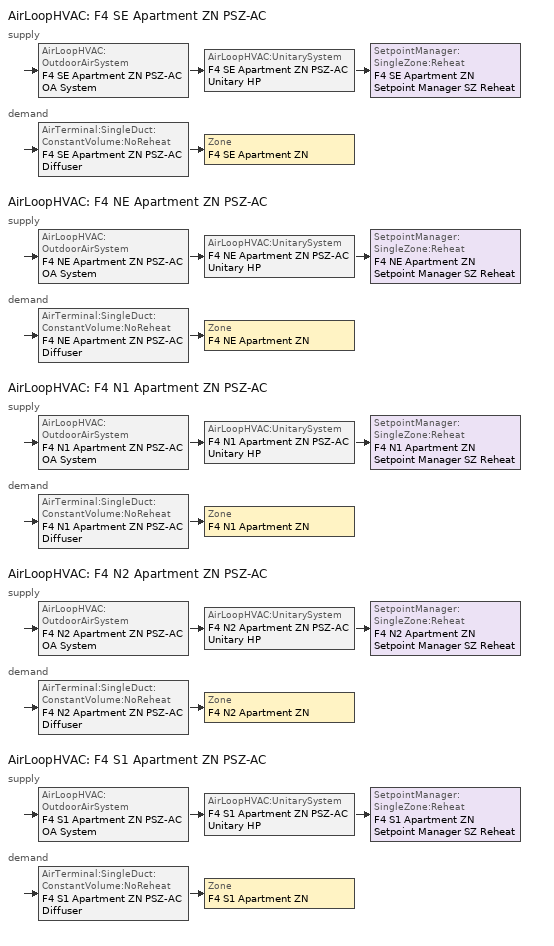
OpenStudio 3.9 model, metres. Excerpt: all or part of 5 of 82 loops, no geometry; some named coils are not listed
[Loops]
AirLoopHVAC 'F4 SE Apartment ZN PSZ-AC'
 supply: AirLoopHVAC:OutdoorAirSystem 'F4 SE Apartment ZN PSZ-AC OA System' > AirLoopHVAC:UnitarySystem 'F4 SE Apartment ZN PSZ-AC Unitary HP' > SetpointManager:SingleZone:Reheat 'F4 SE Apartment ZN Setpoint Manager SZ Reheat'
 demand: AirTerminal:SingleDuct:ConstantVolume:NoReheat 'F4 SE Apartment ZN PSZ-AC Diffuser' > Zone 'F4 SE Apartment ZN'
AirLoopHVAC 'F4 NE Apartment ZN PSZ-AC'
 supply: AirLoopHVAC:OutdoorAirSystem 'F4 NE Apartment ZN PSZ-AC OA System' > AirLoopHVAC:UnitarySystem 'F4 NE Apartment ZN PSZ-AC Unitary HP' > SetpointManager:SingleZone:Reheat 'F4 NE Apartment ZN Setpoint Manager SZ Reheat'
 demand: AirTerminal:SingleDuct:ConstantVolume:NoReheat 'F4 NE Apartment ZN PSZ-AC Diffuser' > Zone 'F4 NE Apartment ZN'
AirLoopHVAC 'F4 N1 Apartment ZN PSZ-AC'
 supply: AirLoopHVAC:OutdoorAirSystem 'F4 N1 Apartment ZN PSZ-AC OA System' > AirLoopHVAC:UnitarySystem 'F4 N1 Apartment ZN PSZ-AC Unitary HP' > SetpointManager:SingleZone:Reheat 'F4 N1 Apartment ZN Setpoint Manager SZ Reheat'
 demand: AirTerminal:SingleDuct:ConstantVolume:NoReheat 'F4 N1 Apartment ZN PSZ-AC Diffuser' > Zone 'F4 N1 Apartment ZN'
AirLoopHVAC 'F4 N2 Apartment ZN PSZ-AC'
 supply: AirLoopHVAC:OutdoorAirSystem 'F4 N2 Apartment ZN PSZ-AC OA System' > AirLoopHVAC:UnitarySystem 'F4 N2 Apartment ZN PSZ-AC Unitary HP' > SetpointManager:SingleZone:Reheat 'F4 N2 Apartment ZN Setpoint Manager SZ Reheat'
 demand: AirTerminal:SingleDuct:ConstantVolume:NoReheat 'F4 N2 Apartment ZN PSZ-AC Diffuser' > Zone 'F4 N2 Apartment ZN'
AirLoopHVAC 'F4 S1 Apartment ZN PSZ-AC'
 supply: AirLoopHVAC:OutdoorAirSystem 'F4 S1 Apartment ZN PSZ-AC OA System' > AirLoopHVAC:UnitarySystem 'F4 S1 Apartment ZN PSZ-AC Unitary HP' > SetpointManager:SingleZone:Reheat 'F4 S1 Apartment ZN Setpoint Manager SZ Reheat'
 demand: AirTerminal:SingleDuct:ConstantVolume:NoReheat 'F4 S1 Apartment ZN PSZ-AC Diffuser' > Zone 'F4 S1 Apartment ZN'
[Sizing:Zone] Zone Cooling Design Supply Air Temperature Input Method=SupplyAirTemperature; Zone Cooling Design Supply Air Temperature {C}=12.7778; Zone Cooling Design Supply Air Temperature Difference {deltaC}=11.11; Zone Heating Design Supply Air Temperature Input Method=SupplyAirTemperature; Zone Heating Design Supply Air Temperature {C}=50; Zone Heating Design Supply Air Temperature Difference {deltaC}=11.11; Zone Cooling Design Supply Air Humidity Ratio {kg-H2O/kg-air}=0.0085; Zone Heating Design Supply Air Humidity Ratio {kg-H2O/kg-air}=0.008; Cooling Design Air Flow Method=DesignDay; Heating Design Air Flow Method=DesignDay; Heating Maximum Air Flow Fraction=1; Account for Dedicated Outdoor Air System=No; Dedicated Outdoor Air System Control Strategy=NeutralSupplyAir; Dedicated Outdoor Air Low Setpoint Temperature for Design {C}=autosize; Dedicated Outdoor Air High Setpoint Temperature for Design {C}=autosize; Zone Load Sizing Method=Sensible Load Only No Latent Load; Zone Latent Cooling Design Supply Air Humidity Ratio Input Method=HumidityRatioDifference; Zone Cooling Design Supply Air Humidity Ratio Difference {kgWater/kgDryAir}=0.005; Zone Latent Heating Design Supply Air Humidity Ratio Input Method=HumidityRatioDifference; Zone Humidification Design Supply Air Humidity Ratio Difference {kgWater/kgDryAir}=0.005; Sizing Option=Coincident
F4 N1 Apartment ZN; F4 N2 Apartment ZN; F4 NE Apartment ZN; F4 S1 Apartment ZN; F4 SE Apartment ZN
[Zone equipment]
F4 N1 Apartment ZN: F4 N1 Apartment ZN PSZ-AC Diffuser, F4 N1 Apartment ZN ERV
F4 N2 Apartment ZN: F4 N2 Apartment ZN PSZ-AC Diffuser, F4 N2 Apartment ZN ERV
F4 NE Apartment ZN: F4 NE Apartment ZN PSZ-AC Diffuser, F4 NE Apartment ZN ERV
F4 S1 Apartment ZN: F4 S1 Apartment ZN PSZ-AC Diffuser, F4 S1 Apartment ZN ERV
F4 SE Apartment ZN: F4 SE Apartment ZN PSZ-AC Diffuser, F4 SE Apartment ZN ERV
[AirLoopHVAC] Availability Schedule=Always On; Design Supply Air Flow Rate {m3/s}=autosize; Design Return Air Flow Fraction of Supply Air Flow=1
F4 SE Apartment ZN PSZ-AC; F4 NE Apartment ZN PSZ-AC; F4 N1 Apartment ZN PSZ-AC; F4 N2 Apartment ZN PSZ-AC; F4 S1 Apartment ZN PSZ-AC
[Sizing:System] Type of Load to Size On=Sensible; Design Outdoor Air Flow Rate {m3/s}=Autosize; Central Heating Maximum System Air Flow Ratio=1; Preheat Design Temperature {C}=7.22222; Preheat Design Humidity Ratio {kg-H2O/kg-Air}=0.008; Precool Design Temperature {C}=12.7778; Precool Design Humidity Ratio {kg-H2O/kg-Air}=0.008; Central Cooling Design Supply Air Temperature {C}=12.7778; Central Heating Design Supply Air Temperature {C}=50; Sizing Option=Coincident; 100% Outdoor Air in Cooling=No; 100% Outdoor Air in Heating=No; Central Cooling Design Supply Air Humidity Ratio {kg-H2O/kg-Air}=0.0085; Central Heating Design Supply Air Humidity Ratio {kg-H2O/kg-Air}=0.008; Cooling Design Air Flow Method=DesignDay; Heating Design Air Flow Method=DesignDay; System Outdoor Air Method=ZoneSum; Zone Maximum Outdoor Air Fraction=1; Cooling Supply Air Flow Rate Per Floor Area {m3/s-m2}=0.00996765; Cooling Fraction of Autosized Cooling Supply Air Flow Rate=1; Cooling Supply Air Flow Rate Per Unit Cooling Capacity {m3/s-W}=3.94755e-05; Heating Supply Air Flow Rate Per Floor Area {m3/s-m2}=0.00996765; Heating Fraction of Autosized Heating Supply Air Flow Rate=1; Heating Fraction of Autosized Cooling Supply Air Flow Rate=1; Heating Supply Air Flow Rate Per Unit Heating Capacity {m3/s-W}=3.15882e-05; Cooling Design Capacity Method=CoolingDesignCapacity; Cooling Design Capacity {W}=autosize; Cooling Design Capacity Per Floor Area {W/m2}=234.7; Fraction of Autosized Cooling Design Capacity=1; Heating Design Capacity Method=HeatingDesignCapacity; Heating Design Capacity {W}=autosize; Heating Design Capacity Per Floor Area {W/m2}=157; Fraction of Autosized Heating Design Capacity=1; Central Cooling Capacity Control Method=OnOff; Occupant Diversity=autosize
F4 SE Apartment ZN PSZ-AC; F4 NE Apartment ZN PSZ-AC; F4 N1 Apartment ZN PSZ-AC; F4 N2 Apartment ZN PSZ-AC; F4 S1 Apartment ZN PSZ-AC
[SetpointManager:SingleZone:Reheat] Minimum Supply Air Temperature {C}=12.7778; Maximum Supply Air Temperature {C}=50
Name | Control Zone | Setpoint Node or NodeList
F4 SE Apartment ZN Setpoint Manager SZ Reheat | F4 SE Apartment ZN | F4 SE Apartment ZN PSZ-AC Supply Outlet Node
F4 NE Apartment ZN Setpoint Manager SZ Reheat | F4 NE Apartment ZN | F4 NE Apartment ZN PSZ-AC Supply Outlet Node
F4 N1 Apartment ZN Setpoint Manager SZ Reheat | F4 N1 Apartment ZN | F4 N1 Apartment ZN PSZ-AC Supply Outlet Node
F4 N2 Apartment ZN Setpoint Manager SZ Reheat | F4 N2 Apartment ZN | F4 N2 Apartment ZN PSZ-AC Supply Outlet Node
F4 S1 Apartment ZN Setpoint Manager SZ Reheat | F4 S1 Apartment ZN | F4 S1 Apartment ZN PSZ-AC Supply Outlet Node
[Coil:Heating:Electric] Availability Schedule=Always On Discrete; Efficiency=1
F4 SE Apartment ZN PSZ-AC Electric Backup Htg Coil; F4 NE Apartment ZN PSZ-AC Electric Backup Htg Coil; F4 N1 Apartment ZN PSZ-AC Electric Backup Htg Coil; F4 N2 Apartment ZN PSZ-AC Electric Backup Htg Coil; F4 S1 Apartment ZN PSZ-AC Electric Backup Htg Coil
[Fan:OnOff] Availability Schedule=Always On Discrete; Maximum Flow Rate {m3/s}=autosize; Motor In Airstream Fraction=1
Name | Fan Total Efficiency | Pressure Rise {Pa} | Motor Efficiency | Fan Power Ratio Function of Speed Ratio Curve | Fan Efficiency Ratio Function of Speed Ratio Curve
F4 SE Apartment ZN PSZ-AC Fan | 0.53625 | 622.722 | 0.825 | Fan On Off Power Curve 25 | Fan On Off Efficiency Curve 25
F4 NE Apartment ZN PSZ-AC Fan | 0.53625 | 622.722 | 0.825 | Fan On Off Power Curve 26 | Fan On Off Efficiency Curve 26
F4 N1 Apartment ZN PSZ-AC Fan | 0.53625 | 622.722 | 0.825 | Fan On Off Power Curve 27 | Fan On Off Efficiency Curve 27
F4 N2 Apartment ZN PSZ-AC Fan | 0.53625 | 622.722 | 0.825 | Fan On Off Power Curve 28 | Fan On Off Efficiency Curve 28
F4 S1 Apartment ZN PSZ-AC Fan | 0.53625 | 622.722 | 0.825 | Fan On Off Power Curve 29 | Fan On Off Efficiency Curve 29
F4 N1 Apartment ZN ERV Supply Fan | 0.303158 | 270.648 | 0.48 | Fan On Off Power Curve 135 | Fan On Off Efficiency Curve 135
F4 N1 Apartment ZN ERV Exhaust Fan | 0.303158 | 270.648 | 0.48 | Fan On Off Power Curve 136 | Fan On Off Efficiency Curve 136
F4 NE Apartment ZN ERV Supply Fan | 0.303158 | 270.648 | 0.48 | Fan On Off Power Curve 143 | Fan On Off Efficiency Curve 143
F4 NE Apartment ZN ERV Exhaust Fan | 0.303158 | 270.648 | 0.48 | Fan On Off Power Curve 144 | Fan On Off Efficiency Curve 144
F4 N2 Apartment ZN ERV Supply Fan | 0.303158 | 270.648 | 0.48 | Fan On Off Power Curve 157 | Fan On Off Efficiency Curve 157
F4 N2 Apartment ZN ERV Exhaust Fan | 0.303158 | 270.648 | 0.48 | Fan On Off Power Curve 158 | Fan On Off Efficiency Curve 158
F4 SE Apartment ZN ERV Supply Fan | 0.303158 | 270.648 | 0.48 | Fan On Off Power Curve 159 | Fan On Off Efficiency Curve 159
F4 SE Apartment ZN ERV Exhaust Fan | 0.303158 | 270.648 | 0.48 | Fan On Off Power Curve 160 | Fan On Off Efficiency Curve 160
F4 S1 Apartment ZN ERV Supply Fan | 0.303158 | 270.648 | 0.48 | Fan On Off Power Curve 179 | Fan On Off Efficiency Curve 179
F4 S1 Apartment ZN ERV Exhaust Fan | 0.303158 | 270.648 | 0.48 | Fan On Off Power Curve 180 | Fan On Off Efficiency Curve 180
[AirLoopHVAC:UnitarySystem] Control Type=Load; Dehumidification Control Type=None; Availability Schedule=Always On; Fan Placement=BlowThrough; Supply Air Fan Operating Mode Schedule=Always Off Discrete; DX Heating Coil Sizing Ratio=1; Use DOAS DX Cooling Coil=No; DOAS DX Cooling Coil Leaving Minimum Air Temperature {C}=2; Latent Load Control=SensibleOnlyLoadControl; Supply Air Flow Rate Method During Cooling Operation=SupplyAirFlowRate; Supply Air Flow Rate During Cooling Operation {m3/s}=Autosize; Supply Air Flow Rate Method During Heating Operation=SupplyAirFlowRate; Supply Air Flow Rate During Heating Operation {m3/s}=Autosize; Supply Air Flow Rate Method When No Cooling or Heating is Required=SupplyAirFlowRate; Supply Air Flow Rate When No Cooling or Heating is Required {m3/s}=Autosize; No Load Supply Air Flow Rate Control Set To Low Speed=Yes; Maximum Supply Air Temperature {C}=50; Maximum Outdoor Dry-Bulb Temperature for Supplemental Heater Operation {C}=4.44444; Ancilliary On-Cycle Electric Power {W}=0; Ancilliary Off-Cycle Electric Power {W}=0
Name | Controlling Zone or Thermostat Location | Supply Fan | Heating Coil | Cooling Coil | Supplemental Heating Coil
F4 SE Apartment ZN PSZ-AC Unitary HP | F4 SE Apartment ZN | F4 SE Apartment ZN PSZ-AC Fan | F4 SE Apartment ZN PSZ-AC Water-to-Air HP Htg Coil 15 Clg kBtu/hr 4.3COPH | F4 SE Apartment ZN PSZ-AC Water-to-Air HP Clg Coil 15kBtu/hr 12.2EER | F4 SE Apartment ZN PSZ-AC Electric Backup Htg Coil
F4 NE Apartment ZN PSZ-AC Unitary HP | F4 NE Apartment ZN | F4 NE Apartment ZN PSZ-AC Fan | F4 NE Apartment ZN PSZ-AC Water-to-Air HP Htg Coil 13 Clg kBtu/hr 4.3COPH | F4 NE Apartment ZN PSZ-AC Water-to-Air HP Clg Coil 13kBtu/hr 12.2EER | F4 NE Apartment ZN PSZ-AC Electric Backup Htg Coil
F4 N1 Apartment ZN PSZ-AC Unitary HP | F4 N1 Apartment ZN | F4 N1 Apartment ZN PSZ-AC Fan | F4 N1 Apartment ZN PSZ-AC Water-to-Air HP Htg Coil 10 Clg kBtu/hr 4.3COPH | F4 N1 Apartment ZN PSZ-AC Water-to-Air HP Clg Coil 10kBtu/hr 12.2EER | F4 N1 Apartment ZN PSZ-AC Electric Backup Htg Coil
F4 N2 Apartment ZN PSZ-AC Unitary HP | F4 N2 Apartment ZN | F4 N2 Apartment ZN PSZ-AC Fan | F4 N2 Apartment ZN PSZ-AC Water-to-Air HP Htg Coil 10 Clg kBtu/hr 4.3COPH | F4 N2 Apartment ZN PSZ-AC Water-to-Air HP Clg Coil 10kBtu/hr 12.2EER | F4 N2 Apartment ZN PSZ-AC Electric Backup Htg Coil
F4 S1 Apartment ZN PSZ-AC Unitary HP | F4 S1 Apartment ZN | F4 S1 Apartment ZN PSZ-AC Fan | F4 S1 Apartment ZN PSZ-AC Water-to-Air HP Htg Coil 12 Clg kBtu/hr 4.3COPH | F4 S1 Apartment ZN PSZ-AC Water-to-Air HP Clg Coil 12kBtu/hr 12.2EER | F4 S1 Apartment ZN PSZ-AC Electric Backup Htg Coil
[Controller:OutdoorAir] Minimum Outdoor Air Flow Rate {m3/s}=autosize; Maximum Outdoor Air Flow Rate {m3/s}=Autosize; Economizer Control Type=NoEconomizer; Economizer Control Action Type=ModulateFlow; Economizer Maximum Limit Dry-Bulb Temperature {C}=28; Economizer Maximum Limit Enthalpy {J/kg}=64000; Lockout Type=LockoutWithHeating; Minimum Limit Type=FixedMinimum; Minimum Outdoor Air Schedule=Always Off Discrete; High Humidity Control=No; High Humidity Outdoor Air Flow Ratio=1; Control High Indoor Humidity Based on Outdoor Humidity Ratio=Yes; Heat Recovery Bypass Control Type=BypassWhenOAFlowGreaterThanMinimum; Economizer Operation Staging=InterlockedWithMechanicalCooling
Name | Controller Mechanical Ventilation
F4 SE Apartment ZN PSZ-AC OA System Controller | Controller Mechanical Ventilation 26
F4 NE Apartment ZN PSZ-AC OA System Controller | Controller Mechanical Ventilation 27
F4 N1 Apartment ZN PSZ-AC OA System Controller | Controller Mechanical Ventilation 28
F4 N2 Apartment ZN PSZ-AC OA System Controller | Controller Mechanical Ventilation 29
F4 S1 Apartment ZN PSZ-AC OA System Controller | Controller Mechanical Ventilation 30
[Controller:MechanicalVentilation] Availability Schedule=Always On Discrete
Controller Mechanical Ventilation 26; Controller Mechanical Ventilation 27; Controller Mechanical Ventilation 28; Controller Mechanical Ventilation 29; Controller Mechanical Ventilation 30
[AirLoopHVAC:OutdoorAirSystem]
Name | Controller
F4 SE Apartment ZN PSZ-AC OA System | F4 SE Apartment ZN PSZ-AC OA System Controller
F4 NE Apartment ZN PSZ-AC OA System | F4 NE Apartment ZN PSZ-AC OA System Controller
F4 N1 Apartment ZN PSZ-AC OA System | F4 N1 Apartment ZN PSZ-AC OA System Controller
F4 N2 Apartment ZN PSZ-AC OA System | F4 N2 Apartment ZN PSZ-AC OA System Controller
F4 S1 Apartment ZN PSZ-AC OA System | F4 S1 Apartment ZN PSZ-AC OA System Controller
[AirTerminal:SingleDuct:ConstantVolume:NoReheat] Availability Schedule=Always On Discrete; Maximum Air Flow Rate {m3/s}=AutoSize
F4 SE Apartment ZN PSZ-AC Diffuser; F4 NE Apartment ZN PSZ-AC Diffuser; F4 N1 Apartment ZN PSZ-AC Diffuser; F4 N2 Apartment ZN PSZ-AC Diffuser; F4 S1 Apartment ZN PSZ-AC Diffuser
[HeatExchanger:AirToAir:SensibleAndLatent] Availability Schedule=Always On - No Design Day; Nominal Supply Air Flow Rate {m3/s}=autosize; Sensible Effectiveness at 100% Heating Air Flow=0.666088; Latent Effectiveness at 100% Heating Air Flow=0.451; Sensible Effectiveness at 100% Cooling Air Flow=0.661335; Latent Effectiveness at 100% Cooling Air Flow=0.406735; Nominal Electric Power {W}=0; Supply Air Outlet Temperature Control=No; Heat Exchanger Type=Rotary; Frost Control Type=ExhaustOnly; Threshold Temperature {C}=-23.3; Initial Defrost Time Fraction=0.167; Rate of Defrost Time Fraction Increase {1/K}=1.44; Economizer Lockout=No
Name | Sensible Effectiveness of Heating Air Flow Curve | Latent Effectiveness of Heating Air Flow Curve | Sensible Effectiveness of Cooling Air Flow Curve | Latent Effectiveness of Cooling Air Flow Curve
F4 N1 Apartment ZN ERV HX | F4 N1 Apartment ZN ERV HX_SensHeatEff 1 | F4 N1 Apartment ZN ERV HX_LatHeatEff 1 | F4 N1 Apartment ZN ERV HX_SensCoolEff 1 | F4 N1 Apartment ZN ERV HX_LatCoolEff 1
F4 NE Apartment ZN ERV HX | F4 NE Apartment ZN ERV HX_SensHeatEff 1 | F4 NE Apartment ZN ERV HX_LatHeatEff 1 | F4 NE Apartment ZN ERV HX_SensCoolEff 1 | F4 NE Apartment ZN ERV HX_LatCoolEff 1
F4 N2 Apartment ZN ERV HX | F4 N2 Apartment ZN ERV HX_SensHeatEff 1 | F4 N2 Apartment ZN ERV HX_LatHeatEff 1 | F4 N2 Apartment ZN ERV HX_SensCoolEff 1 | F4 N2 Apartment ZN ERV HX_LatCoolEff 1
F4 SE Apartment ZN ERV HX | F4 SE Apartment ZN ERV HX_SensHeatEff 1 | F4 SE Apartment ZN ERV HX_LatHeatEff 1 | F4 SE Apartment ZN ERV HX_SensCoolEff 1 | F4 SE Apartment ZN ERV HX_LatCoolEff 1
F4 S1 Apartment ZN ERV HX | F4 S1 Apartment ZN ERV HX_SensHeatEff 1 | F4 S1 Apartment ZN ERV HX_LatHeatEff 1 | F4 S1 Apartment ZN ERV HX_SensCoolEff 1 | F4 S1 Apartment ZN ERV HX_LatCoolEff 1
[ZoneHVAC:EnergyRecoveryVentilator:Controller] Exhaust Air Temperature Limit=NoExhaustAirTemperatureLimit; Exhaust Air Enthalpy Limit=NoExhaustAirEnthalpyLimit; High Humidity Control Flag=No; High Humidity Outdoor Air Flow Ratio=1; Control High Indoor Humidity Based on Outdoor Humidity Ratio=No
F4 N1 Apartment ZN ERV Controller; F4 NE Apartment ZN ERV Controller; F4 N2 Apartment ZN ERV Controller; F4 SE Apartment ZN ERV Controller; F4 S1 Apartment ZN ERV Controller
[ZoneHVAC:EnergyRecoveryVentilator] Availability Schedule=Always On Discrete; Supply Air Flow Rate {m3/s}=autosize; Exhaust Air Flow Rate {m3/s}=autosize; Ventilation Rate per Unit Floor Area {m3/s-m2}=0.000294102; Ventilation Rate per Occupant {m3/s-person}=0
Name | Heat Exchanger | Supply Air Fan | Exhaust Air Fan | Controller
F4 N1 Apartment ZN ERV | F4 N1 Apartment ZN ERV HX | F4 N1 Apartment ZN ERV Supply Fan | F4 N1 Apartment ZN ERV Exhaust Fan | F4 N1 Apartment ZN ERV Controller
F4 NE Apartment ZN ERV | F4 NE Apartment ZN ERV HX | F4 NE Apartment ZN ERV Supply Fan | F4 NE Apartment ZN ERV Exhaust Fan | F4 NE Apartment ZN ERV Controller
F4 N2 Apartment ZN ERV | F4 N2 Apartment ZN ERV HX | F4 N2 Apartment ZN ERV Supply Fan | F4 N2 Apartment ZN ERV Exhaust Fan | F4 N2 Apartment ZN ERV Controller
F4 SE Apartment ZN ERV | F4 SE Apartment ZN ERV HX | F4 SE Apartment ZN ERV Supply Fan | F4 SE Apartment ZN ERV Exhaust Fan | F4 SE Apartment ZN ERV Controller
F4 S1 Apartment ZN ERV | F4 S1 Apartment ZN ERV HX | F4 S1 Apartment ZN ERV Supply Fan | F4 S1 Apartment ZN ERV Exhaust Fan | F4 S1 Apartment ZN ERV Controller
[Schedule:Constant]
Name | Value
Always On Discrete | 1
Always Off Discrete | 0
[Schedule:Ruleset]
Name | Default Day Schedule | Summer Design Day Schedule | Winter Design Day Schedule
Always On | Always On Default
Always On - No Design Day | Always On - No Design Day Default | Always On - No Design Day Summer Design Day | Always On - No Design Day Winter Design Day
[Schedule:Day]
Always On Default; Always On - No Design Day Default: No, 24, 0, 1
Always On - No Design Day Winter Design Day; Always On - No Design Day Summer Design Day: No, 24, 0, 0
[Curve:Exponent] Coefficient1 Constant=1; Coefficient2 Constant=0; Coefficient3 Constant=0; Minimum Value of x=0; Maximum Value of x=1
Fan On Off Power Curve 25; Fan On Off Power Curve 26; Fan On Off Power Curve 27; Fan On Off Power Curve 28; Fan On Off Power Curve 29; Fan On Off Power Curve 135; Fan On Off Power Curve 136; Fan On Off Power Curve 143; Fan On Off Power Curve 144; Fan On Off Power Curve 157; Fan On Off Power Curve 158; Fan On Off Power Curve 159; Fan On Off Power Curve 160; Fan On Off Power Curve 179; Fan On Off Power Curve 180
[Curve:Cubic] Coefficient1 Constant=1; Coefficient2 x=0; Coefficient3 x**2=0; Coefficient4 x**3=0; Minimum Value of x=0; Maximum Value of x=1
Fan On Off Efficiency Curve 25; Fan On Off Efficiency Curve 26; Fan On Off Efficiency Curve 27; Fan On Off Efficiency Curve 28; Fan On Off Efficiency Curve 29; Fan On Off Efficiency Curve 135; Fan On Off Efficiency Curve 136; Fan On Off Efficiency Curve 143; Fan On Off Efficiency Curve 144; Fan On Off Efficiency Curve 157; Fan On Off Efficiency Curve 158; Fan On Off Efficiency Curve 159; Fan On Off Efficiency Curve 160; Fan On Off Efficiency Curve 179; Fan On Off Efficiency Curve 180
[Table:Lookup]
F4 N1 Apartment ZN ERV HX_SensHeatEff 1; F4 NE Apartment ZN ERV HX_SensHeatEff 1; F4 N2 Apartment ZN ERV HX_SensHeatEff 1; F4 SE Apartment ZN ERV HX_SensHeatEff 1; F4 S1 Apartment ZN ERV HX_SensHeatEff 1: DivisorOnly, 0.666088, 0, 10, Dimensionless, 0.699592, 0.666088
F4 N1 Apartment ZN ERV HX_LatHeatEff 1; F4 NE Apartment ZN ERV HX_LatHeatEff 1; F4 N2 Apartment ZN ERV HX_LatHeatEff 1; F4 SE Apartment ZN ERV HX_LatHeatEff 1; F4 S1 Apartment ZN ERV HX_LatHeatEff 1: DivisorOnly, 0.451, 0, 10, Dimensionless, 0.49743, 0.451
F4 N1 Apartment ZN ERV HX_SensCoolEff 1; F4 NE Apartment ZN ERV HX_SensCoolEff 1; F4 N2 Apartment ZN ERV HX_SensCoolEff 1; F4 SE Apartment ZN ERV HX_SensCoolEff 1; F4 S1 Apartment ZN ERV HX_SensCoolEff 1: DivisorOnly, 0.661335, 0, 10, Dimensionless, 0.6946, 0.661335
F4 N1 Apartment ZN ERV HX_LatCoolEff 1; F4 NE Apartment ZN ERV HX_LatCoolEff 1; F4 N2 Apartment ZN ERV HX_LatCoolEff 1; F4 SE Apartment ZN ERV HX_LatCoolEff 1; F4 S1 Apartment ZN ERV HX_LatCoolEff 1: DivisorOnly, 0.406735, 0, 10, Dimensionless, 0.453916, 0.406735
